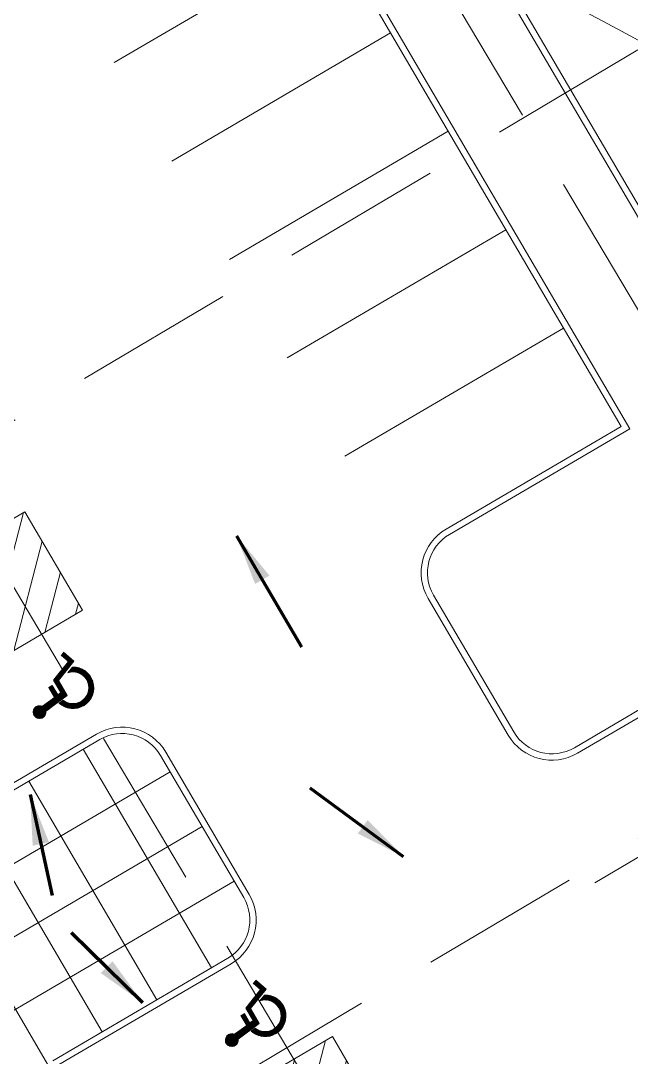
# Model space of a CAD drawing. Header units: inches. Extents: x 2527773 to 2531821, y 6906669 to 6910268.
# Drawn here: x 2530165.9 to 2530214.1, y 6909384.4 to 6909466.2 of the extents above; entities that cross this region are included whole.
import ezdxf

# ---------------------------------------------------------------- set-up
doc = ezdxf.new("R2010")
doc.units = ezdxf.units.IN
doc.header["$MEASUREMENT"] = 0
doc.linetypes.add('DGN Style 4', pattern=[136.947622, 68.431042, -34.215521, 0.085539, -34.215521])
doc.linetypes.add('HIDDEN', pattern=[0.009525, 0.00635, -0.003175])
for name, color, linetype, lineweight in [('CE-GRADE-25128 - CE-GRAD-FLOW', 40, 'Continuous', 30), ('CE-PUTIL-25128 - CE-UTIL-STRM-RCP-CL3-48IN', 251, 'DGN Style 4', 13), ('CE-PUTIL-25128 - CE-UTIL-STRM-WALL', 251, 'Continuous', 13), ('CE-SITE-25128 - a-paving', 251, 'Continuous', 0), ('CE-SITE-25128 - a-sidewalks', 251, 'Continuous', 0), ('CE-SITE-25128 - a-stripes', 251, 'Continuous', 0)]:
    doc.layers.add(name, color=color, linetype=linetype, lineweight=lineweight)
doc.layers.add('GRID', color=254, linetype='HIDDEN')
doc.styles.add('Style-Halff Sans', font='')
doc.styles.get('Style-Halff Sans').set_extended_font_data('Halff Sans')
doc.dimstyles.new('FLOW', dxfattribs={"dimscale": 1200, "dimtxt": 4, "dimasz": 4, "dimexe": 2, "dimexo": 2, "dimgap": 2, "dimtad": 1, "dimdec": 4, "dimzin": 11, "dimdsep": 46, "dimtxsty": 'Style-Halff Sans', "dimcen": 0.09, "dimse1": 1, "dimse2": 1, "dimclrd": 256, "dimadec": 4, "dimazin": 3, "dimtfac": 1, "dimtdec": 4, "dimtofl": 0, "dimtmove": 0, "dimatfit": 3, "dimfxl": 0, "dimfrac": 2, "dimtzin": 11, "dimlwd": -1, "dimarcsym": 0})

msp = doc.modelspace()

# ---------------------------------------------------------------- hatches: boundary and pattern name
at = {"layer": 'CE-SITE-25128 - a-stripes', "lineweight": 0, "ltscale": 0.273403}
h = msp.add_hatch(dxfattribs=at)
h.set_pattern_fill('ANSI31', color=256, style=0)
h.set_pattern_definition([(75.381, (1101.613, 1207.4385), (-1.9352510558, 0.5047804978), [])])
h.paths.add_polyline_path([(2530157.098, 6909442.978), (2530139.844, 6909432.864), (2530135.292, 6909440.628), (2530130.547, 6909437.846), (2530148.502, 6909407.221), (2530148.502, 6909407.221), (2530148.502, 6909407.221), (2530152.815, 6909409.749), (2530153.246, 6909410.002), (2530153.499, 6909409.571), (2530170.753, 6909419.686), (2530166.201, 6909427.45), (2530148.948, 6909417.335), (2530144.396, 6909425.099), (2530161.65, 6909435.214)], flags=16)
h = msp.add_hatch(dxfattribs=at)
h.set_pattern_fill('ANSI31', color=256, style=0)
h.set_pattern_definition([(75.381, (1125.4556, 1165.7797), (-1.9352510558, 0.5047804978), [])])
h.paths.add_polyline_path([(2530168.728, 6909372.719), (2530172.522, 6909366.246), (2530177.267, 6909369.028), (2530177.773, 6909368.165), (2530195.027, 6909378.28), (2530190.475, 6909386.044), (2530173.221, 6909375.929), (2530173.472, 6909375.501)], flags=16)

# ---------------------------------------------------------------- linework, layer by layer
at = {"layer": 'CE-PUTIL-25128 - CE-UTIL-STRM-RCP-CL3-48IN', "color": 5, "lineweight": 0, "flags": 128}
msp.add_lwpolyline([(2530918.426, 6908915.774), (2530890.119, 6908963.089), (2530239.225, 6909451.416, 0.302205), (2530018.049, 6909463.969), (2528753.121, 6908722.385, 0.415961), (2528717.733, 6908585.029), (2528785.498, 6908471.005), (2528781.077, 6908463.12)], format="xyb", dxfattribs=at)
at = {"layer": 'CE-PUTIL-25128 - CE-UTIL-STRM-WALL', "color": 5, "lineweight": 0, "flags": 128}
msp.add_lwpolyline([(2530341.57, 6909377.445), (2530240.575, 6909453.215, 0.302205), (2530016.911, 6909465.91), (2529948.319, 6909425.697)], format="xyb", dxfattribs=at)
at = {"layer": 'CE-PUTIL-25128 - CE-UTIL-STRM-WALL', "color": 5, "lineweight": 0}
msp.add_arc((2530119.2, 6909291.434), 197.75, 53.12135, 120.38164, dxfattribs=at)
at = {"layer": 'CE-SITE-25128 - a-paving', "lineweight": 0, "ltscale": 0.273403}
for p, q in [((2530271.326, 6909354.902), (2530177.426, 6909515.077)), ((2530270.642, 6909355.081), (2530178.512, 6909512.236)), ((2530213.945, 6909433.999), (2530172.477, 6909504.736)), ((2530213.261, 6909434.177), (2530172.298, 6909504.052)), ((2530271.326, 6909354.902), (2530186.235, 6909500.051)), ((2530199.458, 6909426.085), (2530213.261, 6909434.177)), ((2530199.711, 6909425.654), (2530213.945, 6909433.999)), ((2530204.352, 6909409.828), (2530198.03, 6909420.612)), ((2530204.783, 6909410.081), (2530198.462, 6909420.864)), ((2530223.807, 6909417.176), (2530209.573, 6909408.831)), ((2530223.629, 6909416.492), (2530209.826, 6909408.4)), ((2530171.852, 6909409.902), (2530158.049, 6909401.81)), ((2530172.105, 6909409.47), (2530158.302, 6909401.379)), ((2530183.469, 6909397.006), (2530176.895, 6909408.221)), ((2530183.9, 6909397.259), (2530177.326, 6909408.474)), ((2530182.22, 6909392.217), (2530168.417, 6909384.125)), ((2530182.473, 6909391.785), (2530168.67, 6909383.693))]:
    msp.add_line(p, q, dxfattribs=at)
for centre, radius, start, end in [((2530201.481, 6909422.634), 4, 120.38026, 210.38026), ((2530201.481, 6909422.634), 3.5, 120.38026, 210.38026), ((2530173.875, 6909406.451), 4, 30.38026, 120.38026), ((2530173.875, 6909406.451), 3.5, 30.38026, 120.38026), ((2530207.803, 6909411.851), 4, 210.38026, 300.38026), ((2530207.803, 6909411.851), 3.5, 210.38026, 300.38026), ((2530180.45, 6909395.236), 3.5, 300.38026, 30.38026), ((2530180.45, 6909395.236), 4, 300.38026, 30.38026)]:
    msp.add_arc(centre, radius, start, end, dxfattribs=at)
at = {"layer": 'CE-SITE-25128 - a-sidewalks', "lineweight": 0, "ltscale": 0.273403}
for p, q in [((2530173.041, 6909375.248), (2530152.815, 6909409.749)), ((2530180.926, 6909391.458), (2530170.811, 6909408.711)), ((2530151.772, 6909391.755), (2530177.653, 6909406.927)), ((2530176.612, 6909388.929), (2530166.498, 6909406.183)), ((2530172.299, 6909386.401), (2530162.184, 6909403.654)), ((2530154.301, 6909387.441), (2530180.182, 6909402.613)), ((2530156.83, 6909383.128), (2530182.711, 6909398.3))]:
    msp.add_line(p, q, dxfattribs=at)
at = {"layer": 'CE-SITE-25128 - a-stripes', "lineweight": 0, "ltscale": 0.273403}
for p, q in [((2530190.505, 6909472.995), (2530173.251, 6909462.88)), ((2530195.056, 6909465.231), (2530177.802, 6909455.116)), ((2530199.608, 6909457.467), (2530182.354, 6909447.352)), ((2530204.16, 6909449.702), (2530186.906, 6909439.588)), ((2530208.711, 6909441.938), (2530191.457, 6909431.824)), ((2530166.201, 6909427.45), (2530148.948, 6909417.335)), ((2530170.753, 6909419.686), (2530166.201, 6909427.45)), ((2530170.753, 6909419.686), (2530153.499, 6909409.571)), ((2530169.365, 6909415.856), (2530169.139, 6909416.241)), ((2530169.477, 6909415.756), (2530169.17, 6909416.28)), ((2530169.59, 6909415.657), (2530169.201, 6909416.32)), ((2530169.821, 6909415.355), (2530169.233, 6909416.359)), ((2530169.247, 6909416.377), (2530170.061, 6909415.657)), ((2530169.853, 6909415.394), (2530169.308, 6909416.323)), ((2530168.467, 6909414.154), (2530169.632, 6909415.62)), ((2530168.845, 6909414.127), (2530170.061, 6909415.657)), ((2530169.052, 6909416.132), (2530169.632, 6909415.62)), ((2530169.252, 6909415.956), (2530169.108, 6909416.202)), ((2530169.884, 6909415.434), (2530169.421, 6909416.223)), ((2530169.665, 6909415.158), (2530169.496, 6909415.447)), ((2530169.696, 6909415.198), (2530169.527, 6909415.487)), ((2530169.915, 6909415.473), (2530169.534, 6909416.124)), ((2530169.728, 6909415.237), (2530169.558, 6909415.526)), ((2530169.759, 6909415.276), (2530169.589, 6909415.565)), ((2530169.79, 6909415.316), (2530169.621, 6909415.605)), ((2530169.946, 6909415.512), (2530169.647, 6909416.024)), ((2530169.978, 6909415.552), (2530169.759, 6909415.924)), ((2530170.009, 6909415.591), (2530169.872, 6909415.825)), ((2530170.04, 6909415.631), (2530169.985, 6909415.725)), ((2530169.008, 6909414.332), (2530168.839, 6909414.621)), ((2530169.039, 6909414.372), (2530168.87, 6909414.661)), ((2530169.071, 6909414.411), (2530168.901, 6909414.7)), ((2530169.102, 6909414.45), (2530168.933, 6909414.739)), ((2530169.133, 6909414.49), (2530168.964, 6909414.779)), ((2530169.165, 6909414.529), (2530168.995, 6909414.818)), ((2530169.196, 6909414.568), (2530169.026, 6909414.857)), ((2530169.227, 6909414.608), (2530169.058, 6909414.897)), ((2530169.258, 6909414.647), (2530169.089, 6909414.936)), ((2530169.29, 6909414.686), (2530169.12, 6909414.975)), ((2530169.321, 6909414.726), (2530169.152, 6909415.015)), ((2530169.352, 6909414.765), (2530169.183, 6909415.054)), ((2530169.384, 6909414.804), (2530169.214, 6909415.093)), ((2530169.415, 6909414.844), (2530169.245, 6909415.133)), ((2530169.446, 6909414.883), (2530169.277, 6909415.172)), ((2530169.477, 6909414.922), (2530169.308, 6909415.211)), ((2530169.509, 6909414.962), (2530169.339, 6909415.251)), ((2530169.54, 6909415.001), (2530169.37, 6909415.29)), ((2530169.571, 6909415.04), (2530169.402, 6909415.329)), ((2530169.602, 6909415.08), (2530169.433, 6909415.369)), ((2530169.634, 6909415.119), (2530169.464, 6909415.408)), ((2530169.577, 6909414.733), (2530169.944, 6909415.195)), ((2530169.586, 6909414.737), (2530169.583, 6909414.742)), ((2530169.632, 6909414.752), (2530169.614, 6909414.781)), ((2530169.678, 6909414.765), (2530169.646, 6909414.82)), ((2530169.726, 6909414.776), (2530169.677, 6909414.86)), ((2530169.775, 6909414.786), (2530169.708, 6909414.899)), ((2530169.824, 6909414.794), (2530169.74, 6909414.938)), ((2530169.875, 6909414.8), (2530169.771, 6909414.978)), ((2530169.927, 6909414.804), (2530169.802, 6909415.017)), ((2530169.98, 6909414.806), (2530169.833, 6909415.056)), ((2530170.035, 6909414.805), (2530169.865, 6909415.096)), ((2530170.091, 6909414.802), (2530169.896, 6909415.135)), ((2530170.149, 6909414.796), (2530169.927, 6909415.174)), ((2530170.209, 6909414.787), (2530169.969, 6909415.196)), ((2530170.27, 6909414.775), (2530170.023, 6909415.196)), ((2530170.334, 6909414.759), (2530170.079, 6909415.194)), ((2530170.4, 6909414.738), (2530170.135, 6909415.19)), ((2530170.47, 6909414.712), (2530170.193, 6909415.184)), ((2530170.544, 6909414.679), (2530170.252, 6909415.176)), ((2530170.623, 6909414.637), (2530170.313, 6909415.165)), ((2530170.709, 6909414.582), (2530170.375, 6909415.152)), ((2530170.809, 6909414.505), (2530170.439, 6909415.135)), ((2530170.939, 6909414.376), (2530170.505, 6909415.115)), ((2530171.618, 6909413.311), (2530170.574, 6909415.091)), ((2530171.627, 6909413.387), (2530170.645, 6909415.062)), ((2530171.634, 6909413.468), (2530170.72, 6909415.028)), ((2530171.636, 6909413.557), (2530170.798, 6909414.987)), ((2530171.633, 6909413.655), (2530170.882, 6909414.936)), ((2530171.623, 6909413.766), (2530170.973, 6909414.873)), ((2530171.6, 6909413.896), (2530171.076, 6909414.79)), ((2530171.554, 6909414.068), (2530171.204, 6909414.666)), ((2530169.038, 6909413.18), (2530168.467, 6909414.154)), ((2530169.31, 6909412.798), (2530168.495, 6909414.189)), ((2530169.348, 6909412.826), (2530168.526, 6909414.228)), ((2530169.386, 6909412.854), (2530168.557, 6909414.267)), ((2530169.423, 6909412.882), (2530168.589, 6909414.307)), ((2530169.461, 6909412.911), (2530168.62, 6909414.346)), ((2530169.499, 6909412.939), (2530168.651, 6909414.385)), ((2530168.852, 6909414.136), (2530168.682, 6909414.425)), ((2530168.883, 6909414.175), (2530168.714, 6909414.464)), ((2530168.914, 6909414.214), (2530168.745, 6909414.503)), ((2530168.946, 6909414.254), (2530168.776, 6909414.543)), ((2530168.977, 6909414.293), (2530168.808, 6909414.582)), ((2530169.529, 6909412.961), (2530168.845, 6909414.127)), ((2530171.605, 6909413.239), (2530171.172, 6909413.978)), ((2530171.59, 6909413.172), (2530171.221, 6909413.802)), ((2530168.086, 6909413.568), (2530168.356, 6909413.726)), ((2530168.534, 6909412.804), (2530168.086, 6909413.568)), ((2530168.781, 6909412.403), (2530168.095, 6909413.573)), ((2530168.818, 6909412.431), (2530168.135, 6909413.597)), ((2530168.856, 6909412.46), (2530168.176, 6909413.621)), ((2530168.894, 6909412.488), (2530168.216, 6909413.644)), ((2530168.932, 6909412.516), (2530168.256, 6909413.668)), ((2530168.97, 6909412.544), (2530168.297, 6909413.692)), ((2530169.008, 6909412.572), (2530168.337, 6909413.716)), ((2530168.786, 6909412.992), (2530168.356, 6909413.726)), ((2530168.786, 6909412.992), (2530169.038, 6909413.18)), ((2530169.045, 6909412.601), (2530168.807, 6909413.007)), ((2530169.083, 6909412.629), (2530168.845, 6909413.036)), ((2530169.121, 6909412.657), (2530168.882, 6909413.064)), ((2530169.159, 6909412.685), (2530168.92, 6909413.092)), ((2530169.197, 6909412.713), (2530168.958, 6909413.12)), ((2530169.234, 6909412.742), (2530168.996, 6909413.148)), ((2530169.272, 6909412.77), (2530169.034, 6909413.177)), ((2530171.328, 6909412.599), (2530171.105, 6909412.98)), ((2530171.358, 6909412.642), (2530171.13, 6909413.03)), ((2530171.386, 6909412.686), (2530171.153, 6909413.084)), ((2530171.414, 6909412.731), (2530171.174, 6909413.14)), ((2530171.44, 6909412.779), (2530171.194, 6909413.2)), ((2530171.466, 6909412.828), (2530171.211, 6909413.263)), ((2530171.49, 6909412.879), (2530171.225, 6909413.331)), ((2530171.513, 6909412.933), (2530171.236, 6909413.405)), ((2530171.574, 6909413.107), (2530171.24, 6909413.678)), ((2530171.535, 6909412.988), (2530171.243, 6909413.485)), ((2530171.555, 6909413.047), (2530171.245, 6909413.575)), ((2530167.584, 6909412.095), (2530168.534, 6909412.804)), ((2530167.911, 6909411.755), (2530167.673, 6909412.162)), ((2530167.949, 6909411.783), (2530167.71, 6909412.19)), ((2530167.987, 6909411.811), (2530167.748, 6909412.218)), ((2530168.024, 6909411.839), (2530167.786, 6909412.246)), ((2530168.062, 6909411.868), (2530167.824, 6909412.275)), ((2530167.862, 6909411.719), (2530169.529, 6909412.961)), ((2530168.1, 6909411.896), (2530167.862, 6909412.303)), ((2530168.138, 6909411.924), (2530167.899, 6909412.331)), ((2530168.176, 6909411.952), (2530167.937, 6909412.359)), ((2530168.793, 6909412.413), (2530167.973, 6909411.801)), ((2530168.214, 6909411.98), (2530167.975, 6909412.387)), ((2530168.251, 6909412.009), (2530168.013, 6909412.415)), ((2530168.289, 6909412.037), (2530168.051, 6909412.444)), ((2530168.327, 6909412.065), (2530168.088, 6909412.472)), ((2530168.365, 6909412.093), (2530168.126, 6909412.5)), ((2530168.403, 6909412.121), (2530168.164, 6909412.528)), ((2530168.44, 6909412.15), (2530168.202, 6909412.556)), ((2530168.478, 6909412.178), (2530168.24, 6909412.585)), ((2530168.516, 6909412.206), (2530168.278, 6909412.613)), ((2530168.554, 6909412.234), (2530168.315, 6909412.641)), ((2530168.592, 6909412.262), (2530168.353, 6909412.669)), ((2530168.629, 6909412.291), (2530168.391, 6909412.697)), ((2530168.667, 6909412.319), (2530168.429, 6909412.726)), ((2530168.705, 6909412.347), (2530168.467, 6909412.754)), ((2530168.743, 6909412.375), (2530168.504, 6909412.782)), ((2530168.893, 6909412.341), (2530169.214, 6909412.58)), ((2530168.96, 6909412.283), (2530168.916, 6909412.358)), ((2530169.057, 6909412.21), (2530168.954, 6909412.386)), ((2530169.145, 6909412.153), (2530168.992, 6909412.414)), ((2530169.226, 6909412.106), (2530169.029, 6909412.443)), ((2530169.303, 6909412.068), (2530169.067, 6909412.471)), ((2530169.376, 6909412.036), (2530169.105, 6909412.499)), ((2530169.446, 6909412.01), (2530169.143, 6909412.527)), ((2530169.514, 6909411.987), (2530169.181, 6909412.555)), ((2530169.579, 6909411.969), (2530169.226, 6909412.571)), ((2530169.642, 6909411.954), (2530169.319, 6909412.504)), ((2530169.704, 6909411.941), (2530169.402, 6909412.455)), ((2530169.764, 6909411.931), (2530169.479, 6909412.417)), ((2530169.822, 6909411.924), (2530169.551, 6909412.387)), ((2530169.88, 6909411.919), (2530169.619, 6909412.364)), ((2530169.936, 6909411.916), (2530169.684, 6909412.345)), ((2530169.991, 6909411.915), (2530169.747, 6909412.331)), ((2530170.045, 6909411.916), (2530169.808, 6909412.32)), ((2530170.097, 6909411.918), (2530169.866, 6909412.312)), ((2530170.149, 6909411.922), (2530169.923, 6909412.308)), ((2530170.2, 6909411.928), (2530169.979, 6909412.306)), ((2530170.251, 6909411.935), (2530170.033, 6909412.306)), ((2530170.3, 6909411.944), (2530170.086, 6909412.309)), ((2530170.348, 6909411.953), (2530170.137, 6909412.314)), ((2530170.396, 6909411.965), (2530170.188, 6909412.32)), ((2530170.443, 6909411.977), (2530170.237, 6909412.329)), ((2530170.489, 6909411.991), (2530170.285, 6909412.34)), ((2530170.535, 6909412.006), (2530170.332, 6909412.352)), ((2530170.58, 6909412.023), (2530170.378, 6909412.366)), ((2530170.624, 6909412.04), (2530170.424, 6909412.381)), ((2530170.667, 6909412.059), (2530170.468, 6909412.398)), ((2530170.71, 6909412.079), (2530170.511, 6909412.417)), ((2530170.752, 6909412.1), (2530170.554, 6909412.437)), ((2530170.793, 6909412.122), (2530170.595, 6909412.459)), ((2530170.834, 6909412.145), (2530170.636, 6909412.482)), ((2530170.874, 6909412.17), (2530170.676, 6909412.507)), ((2530170.913, 6909412.196), (2530170.715, 6909412.533)), ((2530170.952, 6909412.222), (2530170.753, 6909412.561)), ((2530170.989, 6909412.25), (2530170.79, 6909412.591)), ((2530171.027, 6909412.28), (2530170.826, 6909412.622)), ((2530171.063, 6909412.31), (2530170.861, 6909412.654)), ((2530171.099, 6909412.342), (2530170.896, 6909412.688)), ((2530171.134, 6909412.374), (2530170.929, 6909412.724)), ((2530171.168, 6909412.409), (2530170.961, 6909412.762)), ((2530171.202, 6909412.444), (2530170.992, 6909412.802)), ((2530171.235, 6909412.481), (2530171.022, 6909412.843)), ((2530171.267, 6909412.519), (2530171.051, 6909412.886)), ((2530171.298, 6909412.558), (2530171.079, 6909412.932)), ((2530167.09, 6909411.21), (2530166.854, 6909411.612)), ((2530167.167, 6909411.17), (2530166.857, 6909411.7)), ((2530167.235, 6909411.147), (2530166.87, 6909411.77)), ((2530166.981, 6909411.301), (2530166.881, 6909411.473)), ((2530167.296, 6909411.135), (2530166.89, 6909411.829)), ((2530167.353, 6909411.131), (2530166.914, 6909411.88)), ((2530167.406, 6909411.133), (2530166.942, 6909411.926)), ((2530167.456, 6909411.14), (2530166.972, 6909411.966)), ((2530167.504, 6909411.152), (2530167.005, 6909412.002)), ((2530167.549, 6909411.168), (2530167.041, 6909412.034)), ((2530167.592, 6909411.187), (2530167.079, 6909412.062)), ((2530167.633, 6909411.21), (2530167.119, 6909412.086)), ((2530167.671, 6909411.237), (2530167.162, 6909412.106)), ((2530167.707, 6909411.268), (2530167.206, 6909412.123)), ((2530167.741, 6909411.303), (2530167.253, 6909412.135)), ((2530167.773, 6909411.342), (2530167.303, 6909412.144)), ((2530167.801, 6909411.386), (2530167.355, 6909412.147)), ((2530167.826, 6909411.436), (2530167.411, 6909412.145)), ((2530167.847, 6909411.493), (2530167.471, 6909412.135)), ((2530167.862, 6909411.56), (2530167.537, 6909412.116)), ((2530167.869, 6909411.642), (2530167.597, 6909412.105)), ((2530167.873, 6909411.727), (2530167.635, 6909412.134)), ((2530228.433, 6909408.296), (2530211.179, 6909398.182)), ((2530184.223, 6909390.254), (2530184.803, 6909389.742)), ((2530184.422, 6909390.078), (2530184.278, 6909390.324)), ((2530184.535, 6909389.978), (2530184.309, 6909390.363)), ((2530184.648, 6909389.879), (2530184.341, 6909390.403)), ((2530184.761, 6909389.779), (2530184.372, 6909390.442)), ((2530184.992, 6909389.477), (2530184.403, 6909390.481)), ((2530184.417, 6909390.499), (2530185.232, 6909389.78)), ((2530185.023, 6909389.517), (2530184.479, 6909390.445)), ((2530185.054, 6909389.556), (2530184.591, 6909390.346)), ((2530185.086, 6909389.595), (2530184.704, 6909390.246)), ((2530185.117, 6909389.635), (2530184.817, 6909390.146)), ((2530183.638, 6909388.276), (2530184.803, 6909389.742)), ((2530184.016, 6909388.25), (2530185.232, 6909389.78)), ((2530184.585, 6909388.966), (2530184.416, 6909389.255)), ((2530184.616, 6909389.005), (2530184.447, 6909389.294)), ((2530184.648, 6909389.045), (2530184.478, 6909389.334)), ((2530184.679, 6909389.084), (2530184.51, 6909389.373)), ((2530184.71, 6909389.123), (2530184.541, 6909389.412)), ((2530184.742, 6909389.163), (2530184.572, 6909389.452)), ((2530184.773, 6909389.202), (2530184.603, 6909389.491)), ((2530184.804, 6909389.241), (2530184.635, 6909389.53)), ((2530184.835, 6909389.281), (2530184.666, 6909389.57)), ((2530184.867, 6909389.32), (2530184.697, 6909389.609)), ((2530184.898, 6909389.359), (2530184.728, 6909389.648)), ((2530184.747, 6909388.856), (2530185.114, 6909389.318)), ((2530184.929, 6909389.399), (2530184.76, 6909389.688)), ((2530184.96, 6909389.438), (2530184.791, 6909389.727)), ((2530185.148, 6909389.674), (2530184.93, 6909390.047)), ((2530185.179, 6909389.713), (2530185.042, 6909389.947)), ((2530185.262, 6909388.924), (2530185.066, 6909389.257)), ((2530185.319, 6909388.918), (2530185.098, 6909389.297)), ((2530185.379, 6909388.91), (2530185.139, 6909389.318)), ((2530185.211, 6909389.753), (2530185.155, 6909389.847)), ((2530185.44, 6909388.897), (2530185.194, 6909389.318)), ((2530185.504, 6909388.881), (2530185.249, 6909389.316)), ((2530185.571, 6909388.861), (2530185.306, 6909389.313)), ((2530185.64, 6909388.834), (2530185.364, 6909389.307)), ((2530185.714, 6909388.801), (2530185.423, 6909389.298)), ((2530185.793, 6909388.759), (2530185.483, 6909389.288)), ((2530185.88, 6909388.704), (2530185.546, 6909389.274)), ((2530185.979, 6909388.627), (2530185.61, 6909389.257)), ((2530184.632, 6909387.033), (2530183.79, 6909388.468)), ((2530184.669, 6909387.061), (2530183.822, 6909388.508)), ((2530184.022, 6909388.258), (2530183.853, 6909388.547)), ((2530184.054, 6909388.297), (2530183.884, 6909388.586)), ((2530184.085, 6909388.337), (2530183.915, 6909388.626)), ((2530184.116, 6909388.376), (2530183.947, 6909388.665)), ((2530184.147, 6909388.415), (2530183.978, 6909388.704)), ((2530184.179, 6909388.455), (2530184.009, 6909388.744)), ((2530184.21, 6909388.494), (2530184.04, 6909388.783)), ((2530184.241, 6909388.533), (2530184.072, 6909388.822)), ((2530184.272, 6909388.573), (2530184.103, 6909388.862)), ((2530184.304, 6909388.612), (2530184.134, 6909388.901)), ((2530184.335, 6909388.651), (2530184.166, 6909388.94)), ((2530184.366, 6909388.691), (2530184.197, 6909388.98)), ((2530184.398, 6909388.73), (2530184.228, 6909389.019)), ((2530184.429, 6909388.769), (2530184.259, 6909389.058)), ((2530184.46, 6909388.809), (2530184.291, 6909389.098)), ((2530184.491, 6909388.848), (2530184.322, 6909389.137)), ((2530184.523, 6909388.887), (2530184.353, 6909389.176)), ((2530184.554, 6909388.927), (2530184.384, 6909389.216)), ((2530184.757, 6909388.859), (2530184.754, 6909388.864)), ((2530184.802, 6909388.874), (2530184.785, 6909388.903)), ((2530184.849, 6909388.887), (2530184.816, 6909388.943)), ((2530184.896, 6909388.899), (2530184.847, 6909388.982)), ((2530184.945, 6909388.908), (2530184.879, 6909389.021)), ((2530184.995, 6909388.916), (2530184.91, 6909389.061)), ((2530185.046, 6909388.922), (2530184.941, 6909389.1)), ((2530185.098, 6909388.926), (2530184.973, 6909389.139)), ((2530185.151, 6909388.928), (2530185.004, 6909389.179)), ((2530185.206, 6909388.927), (2530185.035, 6909389.218)), ((2530186.109, 6909388.498), (2530185.676, 6909389.237)), ((2530186.788, 6909387.433), (2530185.744, 6909389.213)), ((2530186.798, 6909387.509), (2530185.815, 6909389.184)), ((2530186.804, 6909387.591), (2530185.89, 6909389.15)), ((2530186.806, 6909387.679), (2530185.969, 6909389.109)), ((2530186.803, 6909387.777), (2530186.052, 6909389.058)), ((2530186.793, 6909387.888), (2530186.144, 6909388.995)), ((2530186.771, 6909388.018), (2530186.247, 6909388.912)), ((2530186.725, 6909388.19), (2530186.374, 6909388.788)), ((2530183.257, 6909387.691), (2530183.526, 6909387.849)), ((2530183.705, 6909386.926), (2530183.257, 6909387.691)), ((2530183.951, 6909386.526), (2530183.265, 6909387.696)), ((2530183.989, 6909386.554), (2530183.306, 6909387.719)), ((2530184.027, 6909386.582), (2530183.346, 6909387.743)), ((2530184.064, 6909386.61), (2530183.386, 6909387.767)), ((2530184.102, 6909386.638), (2530183.427, 6909387.79)), ((2530184.14, 6909386.667), (2530183.467, 6909387.814)), ((2530184.178, 6909386.695), (2530183.508, 6909387.838)), ((2530183.957, 6909387.114), (2530183.526, 6909387.849)), ((2530184.209, 6909387.302), (2530183.638, 6909388.276)), ((2530184.48, 6909386.92), (2530183.665, 6909388.311)), ((2530184.518, 6909386.948), (2530183.696, 6909388.35)), ((2530184.556, 6909386.977), (2530183.728, 6909388.39)), ((2530184.594, 6909387.005), (2530183.759, 6909388.429)), ((2530184.699, 6909387.083), (2530184.016, 6909388.25)), ((2530186.776, 6909387.361), (2530186.342, 6909388.101)), ((2530186.761, 6909387.294), (2530186.391, 6909387.924)), ((2530186.744, 6909387.23), (2530186.41, 6909387.8)), ((2530186.725, 6909387.169), (2530186.416, 6909387.697)), ((2530182.754, 6909386.218), (2530183.705, 6909386.926)), ((2530183.033, 6909385.841), (2530184.699, 6909387.083)), ((2530183.8, 6909386.413), (2530183.561, 6909386.82)), ((2530183.838, 6909386.441), (2530183.599, 6909386.848)), ((2530183.875, 6909386.469), (2530183.637, 6909386.876)), ((2530183.913, 6909386.497), (2530183.675, 6909386.904)), ((2530183.957, 6909387.114), (2530184.209, 6909387.302)), ((2530184.216, 6909386.723), (2530183.977, 6909387.13)), ((2530184.254, 6909386.751), (2530184.015, 6909387.158)), ((2530184.291, 6909386.779), (2530184.053, 6909387.186)), ((2530184.329, 6909386.807), (2530184.091, 6909387.214)), ((2530184.367, 6909386.836), (2530184.128, 6909387.243)), ((2530184.405, 6909386.864), (2530184.166, 6909387.271)), ((2530184.443, 6909386.892), (2530184.204, 6909387.299)), ((2530186.269, 6909386.464), (2530186.066, 6909386.811)), ((2530186.304, 6909386.497), (2530186.099, 6909386.847)), ((2530186.339, 6909386.531), (2530186.132, 6909386.884)), ((2530186.372, 6909386.566), (2530186.163, 6909386.924)), ((2530186.405, 6909386.603), (2530186.193, 6909386.965)), ((2530186.437, 6909386.641), (2530186.222, 6909387.009)), ((2530186.468, 6909386.68), (2530186.249, 6909387.054)), ((2530186.499, 6909386.721), (2530186.275, 6909387.102)), ((2530186.528, 6909386.764), (2530186.3, 6909387.153)), ((2530186.557, 6909386.808), (2530186.323, 6909387.206)), ((2530186.584, 6909386.854), (2530186.345, 6909387.262)), ((2530186.611, 6909386.901), (2530186.364, 6909387.322)), ((2530186.636, 6909386.95), (2530186.381, 6909387.385)), ((2530186.661, 6909387.002), (2530186.396, 6909387.454)), ((2530186.684, 6909387.055), (2530186.407, 6909387.527)), ((2530186.705, 6909387.111), (2530186.414, 6909387.608)), ((2530190.475, 6909386.044), (2530173.221, 6909375.929)), ((2530182.523, 6909385.254), (2530182.084, 6909386.003)), ((2530182.576, 6909385.256), (2530182.112, 6909386.048)), ((2530182.627, 6909385.263), (2530182.143, 6909386.088)), ((2530182.674, 6909385.274), (2530182.176, 6909386.124)), ((2530182.719, 6909385.29), (2530182.212, 6909386.156)), ((2530182.762, 6909385.309), (2530182.25, 6909386.184)), ((2530182.803, 6909385.333), (2530182.29, 6909386.208)), ((2530182.842, 6909385.36), (2530182.332, 6909386.229)), ((2530182.878, 6909385.39), (2530182.377, 6909386.245)), ((2530182.912, 6909385.425), (2530182.424, 6909386.258)), ((2530182.943, 6909385.465), (2530182.473, 6909386.266)), ((2530182.971, 6909385.509), (2530182.526, 6909386.269)), ((2530182.997, 6909385.559), (2530182.581, 6909386.267)), ((2530183.017, 6909385.616), (2530182.641, 6909386.257)), ((2530183.033, 6909385.682), (2530182.707, 6909386.238)), ((2530183.039, 6909385.764), (2530182.767, 6909386.228)), ((2530183.044, 6909385.849), (2530182.805, 6909386.256)), ((2530183.081, 6909385.877), (2530182.843, 6909386.284)), ((2530183.119, 6909385.905), (2530182.881, 6909386.312)), ((2530183.157, 6909385.934), (2530182.919, 6909386.34)), ((2530183.195, 6909385.962), (2530182.956, 6909386.369)), ((2530183.233, 6909385.99), (2530182.994, 6909386.397)), ((2530183.27, 6909386.018), (2530183.032, 6909386.425)), ((2530183.308, 6909386.046), (2530183.07, 6909386.453)), ((2530183.346, 6909386.075), (2530183.108, 6909386.481)), ((2530183.963, 6909386.535), (2530183.143, 6909385.923)), ((2530183.384, 6909386.103), (2530183.145, 6909386.51)), ((2530183.422, 6909386.131), (2530183.183, 6909386.538)), ((2530183.46, 6909386.159), (2530183.221, 6909386.566)), ((2530183.497, 6909386.187), (2530183.259, 6909386.594)), ((2530183.535, 6909386.215), (2530183.297, 6909386.622)), ((2530183.573, 6909386.244), (2530183.334, 6909386.651)), ((2530183.611, 6909386.272), (2530183.372, 6909386.679)), ((2530183.649, 6909386.3), (2530183.41, 6909386.707)), ((2530183.686, 6909386.328), (2530183.448, 6909386.735)), ((2530183.724, 6909386.356), (2530183.486, 6909386.763)), ((2530183.762, 6909386.385), (2530183.524, 6909386.791)), ((2530184.063, 6909386.463), (2530184.384, 6909386.702)), ((2530184.13, 6909386.406), (2530184.086, 6909386.48)), ((2530184.227, 6909386.332), (2530184.124, 6909386.508)), ((2530184.315, 6909386.275), (2530184.162, 6909386.537)), ((2530184.397, 6909386.229), (2530184.2, 6909386.565)), ((2530184.473, 6909386.191), (2530184.238, 6909386.593)), ((2530184.546, 6909386.159), (2530184.275, 6909386.621)), ((2530184.616, 6909386.132), (2530184.313, 6909386.649)), ((2530184.684, 6909386.11), (2530184.351, 6909386.678)), ((2530184.749, 6909386.091), (2530184.396, 6909386.693)), ((2530184.812, 6909386.076), (2530184.489, 6909386.627)), ((2530184.874, 6909386.063), (2530184.573, 6909386.578)), ((2530184.934, 6909386.054), (2530184.649, 6909386.54)), ((2530184.993, 6909386.046), (2530184.721, 6909386.51)), ((2530185.05, 6909386.041), (2530184.789, 6909386.486)), ((2530185.106, 6909386.038), (2530184.855, 6909386.467)), ((2530185.161, 6909386.037), (2530184.917, 6909386.453)), ((2530185.215, 6909386.038), (2530184.978, 6909386.442)), ((2530185.268, 6909386.04), (2530185.037, 6909386.435)), ((2530185.32, 6909386.045), (2530185.094, 6909386.43)), ((2530185.371, 6909386.05), (2530185.149, 6909386.428)), ((2530185.421, 6909386.057), (2530185.203, 6909386.429)), ((2530185.47, 6909386.066), (2530185.256, 6909386.431)), ((2530185.519, 6909386.076), (2530185.308, 6909386.436)), ((2530185.567, 6909386.087), (2530185.358, 6909386.443)), ((2530185.614, 6909386.1), (2530185.407, 6909386.451)), ((2530185.66, 6909386.113), (2530185.455, 6909386.462)), ((2530185.705, 6909386.129), (2530185.503, 6909386.474)), ((2530185.75, 6909386.145), (2530185.549, 6909386.488)), ((2530185.794, 6909386.162), (2530185.594, 6909386.504)), ((2530185.837, 6909386.181), (2530185.638, 6909386.521)), ((2530185.88, 6909386.201), (2530185.682, 6909386.539)), ((2530185.922, 6909386.222), (2530185.724, 6909386.56)), ((2530185.963, 6909386.244), (2530185.766, 6909386.581)), ((2530186.004, 6909386.268), (2530185.807, 6909386.605)), ((2530186.044, 6909386.292), (2530185.846, 6909386.629)), ((2530186.083, 6909386.318), (2530185.885, 6909386.656)), ((2530186.122, 6909386.345), (2530185.923, 6909386.684)), ((2530186.16, 6909386.373), (2530185.96, 6909386.713)), ((2530186.197, 6909386.402), (2530185.997, 6909386.744)), ((2530186.234, 6909386.432), (2530186.032, 6909386.776)), ((2530190.475, 6909386.044), (2530195.027, 6909378.28)), ((2530182.26, 6909385.332), (2530182.024, 6909385.735)), ((2530182.338, 6909385.292), (2530182.027, 6909385.822)), ((2530182.405, 6909385.269), (2530182.04, 6909385.892)), ((2530182.152, 6909385.424), (2530182.051, 6909385.596)), ((2530182.467, 6909385.258), (2530182.06, 6909385.951))]:
    msp.add_line(p, q, dxfattribs=at)
for centre, radius, start, end in [((2530169.995, 6909413.556), 1.641, 227.77478, 91.80103), ((2530169.995, 6909413.556), 1.25, 231.30071, 109.57899), ((2530167.361, 6909411.639), 0.508, 63.96677, 8.99345), ((2530185.166, 6909387.678), 1.641, 227.77478, 91.80103), ((2530185.166, 6909387.678), 1.25, 231.30071, 109.57899), ((2530182.531, 6909385.761), 0.508, 63.96677, 8.99345)]:
    msp.add_arc(centre, radius, start, end, dxfattribs=at)
at = {"layer": 'GRID', "color": 252, "linetype": 'HIDDEN', "lineweight": 0, "ltscale": 2000}
for p, q in [((2528041.55, 6908173.454), (2530896.236, 6909868.692)), ((2528068.893, 6908127.41), (2530923.579, 6909822.649)), ((2530014.188, 6909780.857), (2530971.299, 6908169.138)), ((2529968.145, 6909753.515), (2530925.255, 6908141.795))]:
    msp.add_line(p, q, dxfattribs=at)

# ---------------------------------------------------------------- leaders
at = {"layer": 'CE-GRADE-25128 - CE-GRAD-FLOW', "color": 7, "linetype": 'Continuous', "lineweight": 0}
for points in [[(2530182.912, 6909425.534), (2530188.036, 6909416.794)], [(2530196.093, 6909400.233), (2530188.709, 6909405.629)], [(2530166.605, 6909405.148), (2530168.343, 6909397.176)], [(2530175.506, 6909388.714), (2530169.888, 6909394.228)]]:
    msp.add_leader(points, dimstyle='FLOW', override={"dimscale": 1, "dimclrd": 0, "dimlwd": 65534}, dxfattribs=at)

doc.saveas('drawing.dxf')
